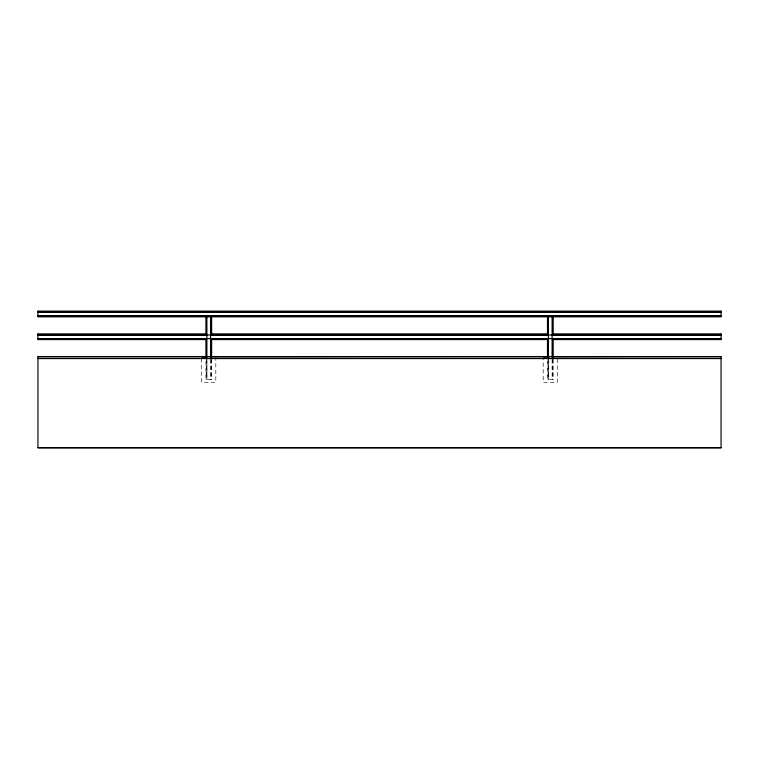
<?xml version="1.0" encoding="UTF-8"?>
<svg xmlns="http://www.w3.org/2000/svg" width="759" height="759" viewBox="0 0 759 759"><rect width="100%" height="100%" fill="white"/><g stroke="black" fill="none" stroke-linecap="round" stroke-linejoin="round"><path stroke-width="0.57" stroke-dasharray="3.79 2.85" d="M211.619 379.434L205.945 379.434L205.936 359.349M553.169 379.434L547.495 379.434L547.486 359.349M557.362 358.998L557.362 382.28L543.188 382.28L543.188 357.831M553.178 359.349L553.178 379.434M552.647 359.349L552.647 379.434M552.116 359.349L552.116 379.434M548.026 359.349L548.026 379.434M215.812 356.673L215.812 382.28L201.638 382.28L201.638 357.831M211.628 359.349L211.628 379.434M211.097 359.349L211.097 379.434M210.547 359.349L210.547 379.434M206.476 359.349L206.476 379.434M548.482 379.434L548.482 359.349L548.434 379.434M206.932 379.434L206.932 359.349L206.884 379.434"/><path stroke-width="1.14" d="M205.698 356.616L201.638 356.664L208.127 356.721M547.248 356.616L543.188 356.664L549.677 356.721M209.977 356.721L547.903 356.55M551.527 356.721L721.05 356.55L721.05 447.876L37.95 447.876L37.95 356.55L206.353 356.55M37.95 311.124L720.993 311.124M37.95 312.196L720.993 312.196M37.95 312.215L720.993 312.215M37.95 316.285L720.993 316.285M37.95 333.894L206.353 333.894M211.097 333.894L547.903 333.894M552.647 333.894L721.05 333.894M37.95 334.966L721.05 334.966M37.95 334.985L206.353 334.985M211.097 334.985L547.903 334.985M552.647 334.985L721.05 334.985M206.353 338.59L37.95 338.59L721.05 338.637L552.647 338.59M211.097 338.59L547.903 338.59M37.95 339.055L206.353 339.055M211.097 339.055L547.903 339.055M552.647 339.055L721.05 339.055M206.353 339.586L37.95 339.586L37.95 333.903M211.097 339.586L548.159 339.586M552.647 339.586L721.05 339.586L721.05 333.903M37.95 356.777L721.05 356.777M37.95 358.571L721.05 358.571M37.95 447.62L721.05 447.62M720.993 311.133L720.993 316.816L37.95 316.816L37.95 311.133M553.178 316.816L553.178 334.539M553.178 339.264L553.178 356.986M552.116 316.816L552.116 356.986M548.434 316.816L548.434 356.986M547.486 316.816L547.486 334.539M547.486 339.264L547.486 356.986M211.628 316.816L211.628 334.539M211.628 339.264L211.628 356.986M210.566 316.816L210.566 356.986M206.884 316.816L206.884 356.986M205.936 316.816L205.936 334.539M205.936 339.264L205.936 356.986M720.993 315.82L37.95 315.82L720.993 315.867"/></g></svg>
